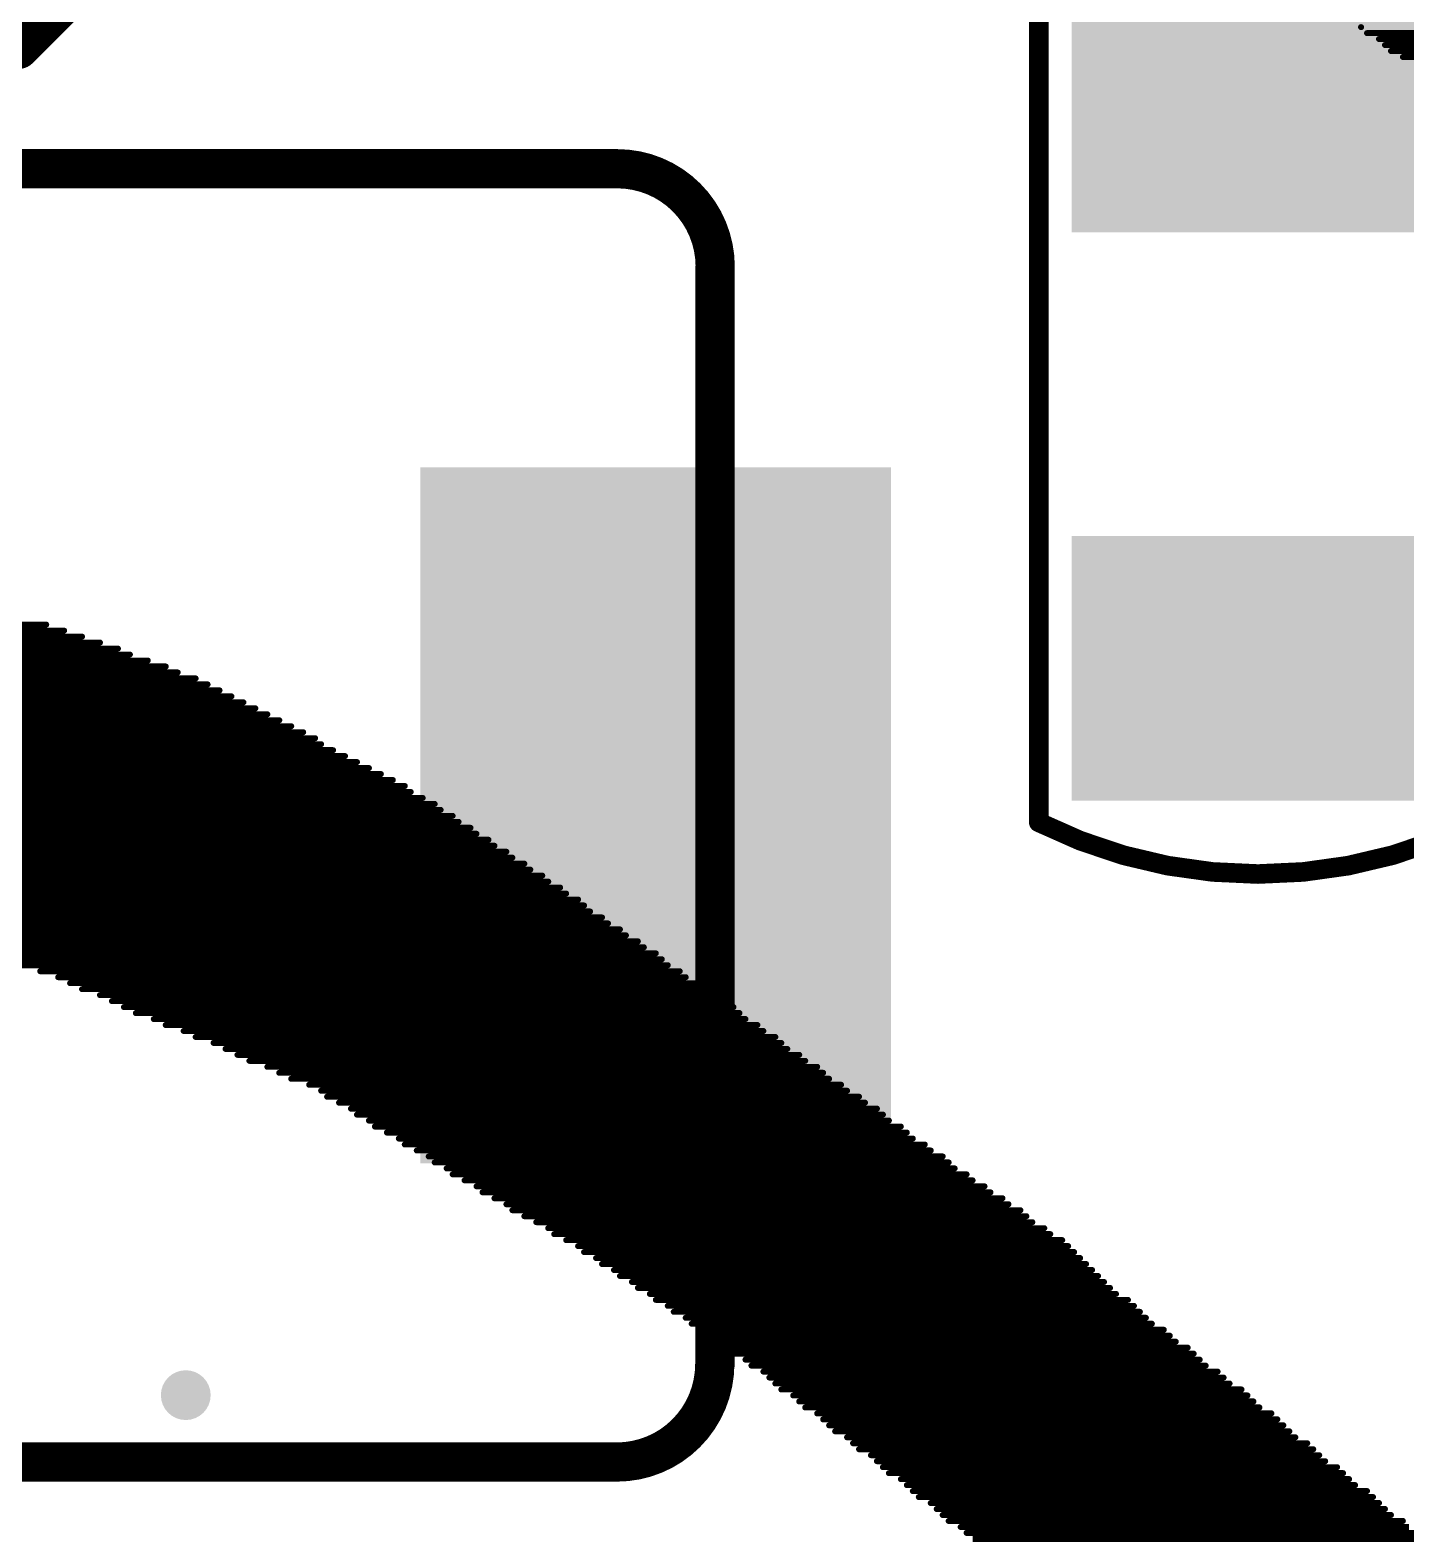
# Model space of a CAD drawing. Header units: millimetres. Extents: x -6 to 151, y -20 to 98.
# Drawn here: x 50.58 to 57.6, y 22.88 to 30.56 of the extents above; entities that cross this region are included whole.
import ezdxf

# ---------------------------------------------------------------- set-up
doc = ezdxf.new("R2010")
doc.units = ezdxf.units.MM
for name, color, linetype in [('BottomOverlay', 54, 'Continuous'), ('TopOverlay', 2, 'Continuous'), ('TopPaste', 8, 'Continuous'), ('TopSolder', 216, 'Continuous'), ('ViaHoleLayer', 16, 'Continuous')]:
    doc.layers.add(name, color=color, linetype=linetype)

# ---------------------------------------------------------------- blocks, each defined once
blk = doc.blocks.new('SO8_WITH_PAD_39')
at = {"layer": 'TopPaste'}
for points in [[(-3.475, 1.555), (-3.475, 2.255), (-1.925, 2.255), (-1.925, 1.555)], [(1.925, 1.555), (1.925, 2.255), (3.475, 2.255), (3.475, 1.555)], [(-1.3, -1.6), (-1.3, 1.6), (1.25, 1.6), (1.25, -1.6)], [(-3.475, 0.285), (-3.475, 0.985), (-1.925, 0.985), (-1.925, 0.285)], [(1.925, 0.285), (1.925, 0.985), (3.475, 0.985), (3.475, 0.285)], [(-3.475, -0.985), (-3.475, -0.285), (-1.925, -0.285), (-1.925, -0.985)], [(1.925, -0.985), (1.925, -0.285), (3.475, -0.285), (3.475, -0.985)], [(-3.475, -2.255), (-3.475, -1.555), (-1.925, -1.555), (-1.925, -2.255)], [(1.925, -2.255), (1.925, -1.555), (3.475, -1.555), (3.475, -2.255)]]:
    blk.add_hatch(color=8, dxfattribs=at).paths.add_polyline_path(points)
at = {"layer": 'TopSolder'}
for points in [[(-3.5004, 1.5296), (-3.5004, 2.2804), (-1.8996, 2.2804), (-1.8996, 1.5296)], [(1.8996, 1.5296), (1.8996, 2.2804), (3.5004, 2.2804), (3.5004, 1.5296)], [(-1.3254, -1.6254), (-1.3254, 1.6254), (1.2754, 1.6254), (1.2754, -1.6254)], [(-3.5004, 0.2596), (-3.5004, 1.0104), (-1.8996, 1.0104), (-1.8996, 0.2596)], [(1.8996, 0.2596), (1.8996, 1.0104), (3.5004, 1.0104), (3.5004, 0.2596)], [(-3.5004, -1.0104), (-3.5004, -0.2596), (-1.8996, -0.2596), (-1.8996, -1.0104)], [(1.8996, -1.0104), (1.8996, -0.2596), (3.5004, -0.2596), (3.5004, -1.0104)], [(-3.5004, -2.2804), (-3.5004, -1.5296), (-1.8996, -1.5296), (-1.8996, -2.2804)], [(1.8996, -2.2804), (1.8996, -1.5296), (3.5004, -1.5296), (3.5004, -2.2804)]]:
    blk.add_hatch(color=216, dxfattribs=at).paths.add_polyline_path(points)
at = {"layer": 'TopOverlay', "const_width": 0.2}
for points in [[(-0.294, 2.5), (-0.9, 1.894)], [(0.9, 2.5), (-0.294, 2.5)], [(0.9, 2.5), (0.9, -2.5)], [(-0.9, 1.894), (-0.9, -2.5)], [(0.9, -2.5), (-0.9, -2.5)]]:
    blk.add_lwpolyline(points, dxfattribs=at)
at = {"layer": 'TopOverlay', "const_width": 0.1}
for points in [[(-0.344, 2.5, 1), (-0.244, 2.5, 1)], [(-0.344, 2.5, 1), (-0.244, 2.5, 1)], [(0.85, 2.5, 1), (0.95, 2.5, 1)], [(0.85, 2.5, 1), (0.95, 2.5, 1)], [(-0.95, 1.894, 1), (-0.85, 1.894, 1)], [(-0.95, 1.894, 1), (-0.85, 1.894, 1)], [(-0.95, -2.5, 1), (-0.85, -2.5, 1)], [(-0.95, -2.5, 1), (-0.85, -2.5, 1)], [(0.85, -2.5, 1), (0.95, -2.5, 1)], [(0.85, -2.5, 1), (0.95, -2.5, 1)]]:
    blk.add_lwpolyline(points, format="xyb", close=True, dxfattribs=at)
blk = doc.blocks.new('CAP1206_110')
at = {"layer": 'TopPaste'}
for points in [[(-2.1, -0.925), (-2.1, 0.925), (-0.8, 0.925), (-0.8, -0.925)], [(0.8, -0.925), (0.8, 0.925), (2.1, 0.925), (2.1, -0.925)]]:
    blk.add_hatch(color=8, dxfattribs=at).paths.add_polyline_path(points)
at = {"layer": 'TopSolder'}
for points in [[(-2.1254, -0.9504), (-2.1254, 0.9504), (-0.7746, 0.9504), (-0.7746, -0.9504)], [(0.7746, -0.9504), (0.7746, 0.9504), (2.1254, 0.9504), (2.1254, -0.9504)]]:
    blk.add_hatch(color=216, dxfattribs=at).paths.add_polyline_path(points)
at = {"layer": 'TopOverlay', "const_width": 0.1}
for points in [[(-2.2352, -1.1176, -0.236068), (-2.2352, 1.1176)], [(2.2352, 1.1176, -0.236068), (2.2352, -1.1176)]]:
    blk.add_lwpolyline(points, format="xyb", dxfattribs=at)
for points in [[(-2.2352, 1.1176), (2.2352, 1.1176)], [(-2.2352, -1.1176), (2.2352, -1.1176)]]:
    blk.add_lwpolyline(points, dxfattribs=at)
at = {"layer": 'TopOverlay', "const_width": 0.05}
for points in [[(-2.2602, 1.1176, 1), (-2.2102, 1.1176, 1)], [(-2.2602, 1.1176, 1), (-2.2102, 1.1176, 1)], [(2.2102, 1.1176, 1), (2.2602, 1.1176, 1)], [(2.2102, 1.1176, 1), (2.2602, 1.1176, 1)], [(-2.2602, -1.1176, 1), (-2.2102, -1.1176, 1)], [(-2.2602, -1.1176, 1), (-2.2102, -1.1176, 1)], [(2.2102, -1.1176, 1), (2.2602, -1.1176, 1)], [(2.2102, -1.1176, 1), (2.2602, -1.1176, 1)]]:
    blk.add_lwpolyline(points, format="xyb", close=True, dxfattribs=at)
blk = doc.blocks.new('0650_____171')
at = {"layer": 'TopPaste'}
for points in [[(-1.8241, -1.7499), (-4.1741, -1.7499), (-4.1741, 1.7501), (-1.8241, 1.7501)], [(4.1741, -1.7501), (1.8241, -1.7501), (1.8241, 1.7499), (4.1741, 1.7499)]]:
    blk.add_hatch(color=8, dxfattribs=at).paths.add_polyline_path(points)
at = {"layer": 'TopSolder'}
for points in [[(-1.7987, -1.7753), (-4.1995, -1.7753), (-4.1995, 1.7755), (-1.7987, 1.7755)], [(4.1995, -1.7755), (1.7987, -1.7755), (1.7987, 1.7753), (4.1995, 1.7753)]]:
    blk.add_hatch(color=216, dxfattribs=at).paths.add_polyline_path(points)
at = {"layer": 'TopOverlay', "const_width": 0.2}
for points in [[(-3.299, 2.7997, -0.414212), (-2.799, 3.2997)], [(2.8029, 3.2987, -0.414212), (3.3029, 2.7987)], [(-2.799, -3.2985, -0.414214), (-3.299, -2.7985)], [(3.3007, -2.7985, -0.414212), (2.8007, -3.2985)]]:
    blk.add_lwpolyline(points, format="xyb", dxfattribs=at)
at = {"layer": 'TopOverlay', "const_width": 0.1}
for points in [[(-2.849, 3.2997, 1), (-2.749, 3.2997, 1)], [(-2.8471, 3.2987, 1), (-2.7471, 3.2987, 1)], [(2.7529, 3.2987, 1), (2.8529, 3.2987, 1)], [(2.7529, 3.2987, 1), (2.8529, 3.2987, 1)], [(-3.349, 2.8013, 1), (-3.249, 2.8013, 1)], [(-3.349, 2.7997, 1), (-3.249, 2.7997, 1)], [(3.252, 2.7969, 1), (3.352, 2.7969, 1)], [(3.2529, 2.7987, 1), (3.3529, 2.7987, 1)], [(-3.349, -2.7985, 1), (-3.249, -2.7985, 1)], [(-3.349, -2.7987, 1), (-3.249, -2.7987, 1)], [(3.2507, -2.7985, 1), (3.3507, -2.7985, 1)], [(3.252, -2.8031, 1), (3.352, -2.8031, 1)], [(-2.8492, -3.2985, 1), (-2.7492, -3.2985, 1)], [(-2.849, -3.2985, 1), (-2.749, -3.2985, 1)], [(2.7507, -3.2985, 1), (2.8507, -3.2985, 1)], [(2.7508, -3.2985, 1), (2.8508, -3.2985, 1)]]:
    blk.add_lwpolyline(points, format="xyb", close=True, dxfattribs=at)
at = {"layer": 'TopOverlay', "const_width": 0.2}
for points in [[(-2.7971, 3.2987), (2.8029, 3.2987)], [(-3.299, -2.7987), (-3.299, 2.8013)], [(3.302, -2.8031), (3.302, 2.7969)], [(-2.7992, -3.2985), (2.8008, -3.2985)]]:
    blk.add_lwpolyline(points, dxfattribs=at)

msp = doc.modelspace()

# ---------------------------------------------------------------- hatches: boundary and pattern name
at = {"layer": 'ViaHoleLayer'}
h = msp.add_hatch(color=16, dxfattribs=at)
edge = h.paths.add_edge_path()
edge.add_arc((51.3746, 23.5982), 0.127, 0, 360)

# ---------------------------------------------------------------- linework, layer by layer
at = {"layer": 'BottomOverlay', "const_width": 0.0152}
for points in [[(57.3608, 30.5765, 1), (57.3761, 30.5765, 1)], [(57.3913, 30.546, 1), (57.4065, 30.546, 1)], [(57.4523, 30.5156, 1), (57.4675, 30.5156, 1)], [(57.4827, 30.4851, 1), (57.498, 30.4851, 1)], [(57.5132, 30.4546, 1), (57.5285, 30.4546, 1)], [(57.5742, 30.4241, 1), (57.5894, 30.4241, 1)], [(50.6552, 27.5285, 1), (50.6705, 27.5285, 1)], [(50.7467, 27.498, 1), (50.7619, 27.498, 1)], [(50.8381, 27.4676, 1), (50.8533, 27.4676, 1)], [(50.9295, 27.4371, 1), (50.9448, 27.4371, 1)], [(51.021, 27.4066, 1), (51.0362, 27.4066, 1)], [(51.0819, 27.3761, 1), (51.0972, 27.3761, 1)], [(51.1734, 27.3456, 1), (51.1886, 27.3456, 1)], [(51.2648, 27.3152, 1), (51.2801, 27.3152, 1)], [(51.3258, 27.2847, 1), (51.341, 27.2847, 1)], [(51.4172, 27.2542, 1), (51.4325, 27.2542, 1)], [(51.4782, 27.2237, 1), (51.4934, 27.2237, 1)], [(51.5391, 27.1932, 1), (51.5544, 27.1932, 1)], [(51.6001, 27.1628, 1), (51.6153, 27.1628, 1)], [(51.6611, 27.1323, 1), (51.6763, 27.1323, 1)], [(51.722, 27.1018, 1), (51.7373, 27.1018, 1)], [(51.783, 27.0713, 1), (51.7982, 27.0713, 1)], [(51.8439, 27.0408, 1), (51.8592, 27.0408, 1)], [(51.9049, 27.0104, 1), (51.9201, 27.0104, 1)], [(51.9659, 26.9799, 1), (51.9811, 26.9799, 1)], [(52.0268, 26.9494, 1), (52.0421, 26.9494, 1)], [(52.0573, 26.9189, 1), (52.0725, 26.9189, 1)], [(52.1183, 26.8884, 1), (52.1335, 26.8884, 1)], [(52.1792, 26.858, 1), (52.1945, 26.858, 1)], [(52.2402, 26.8275, 1), (52.2554, 26.8275, 1)], [(52.3011, 26.797, 1), (52.3164, 26.797, 1)], [(52.3621, 26.7665, 1), (52.3773, 26.7665, 1)], [(52.4231, 26.736, 1), (52.4383, 26.736, 1)], [(52.484, 26.7056, 1), (52.4993, 26.7056, 1)], [(52.5145, 26.6751, 1), (52.5297, 26.6751, 1)], [(52.5755, 26.6446, 1), (52.5907, 26.6446, 1)], [(52.6364, 26.6141, 1), (52.6517, 26.6141, 1)], [(52.6669, 26.5836, 1), (52.6821, 26.5836, 1)], [(52.7279, 26.5532, 1), (52.7431, 26.5532, 1)], [(52.7583, 26.5227, 1), (52.7736, 26.5227, 1)], [(52.8193, 26.4922, 1), (52.8345, 26.4922, 1)], [(52.8498, 26.4617, 1), (52.865, 26.4617, 1)], [(52.9107, 26.4312, 1), (52.926, 26.4312, 1)], [(52.9412, 26.4008, 1), (52.9565, 26.4008, 1)], [(53.0022, 26.3703, 1), (53.0174, 26.3703, 1)], [(53.0327, 26.3398, 1), (53.0479, 26.3398, 1)], [(53.0936, 26.3093, 1), (53.1089, 26.3093, 1)], [(53.1241, 26.2788, 1), (53.1393, 26.2788, 1)], [(53.1851, 26.2484, 1), (53.2003, 26.2484, 1)], [(53.2155, 26.2179, 1), (53.2308, 26.2179, 1)], [(53.2765, 26.1874, 1), (53.2917, 26.1874, 1)], [(53.307, 26.1569, 1), (53.3222, 26.1569, 1)], [(53.3679, 26.1264, 1), (53.3832, 26.1264, 1)], [(53.3984, 26.096, 1), (53.4137, 26.096, 1)], [(53.4289, 26.0655, 1), (53.4441, 26.0655, 1)], [(53.4899, 26.035, 1), (53.5051, 26.035, 1)], [(53.5203, 26.0045, 1), (53.5356, 26.0045, 1)], [(53.5813, 25.974, 1), (53.5965, 25.974, 1)], [(53.6118, 25.9436, 1), (53.627, 25.9436, 1)], [(53.6727, 25.9131, 1), (53.688, 25.9131, 1)], [(53.7032, 25.8826, 1), (53.7185, 25.8826, 1)], [(53.7642, 25.8521, 1), (53.7794, 25.8521, 1)], [(53.7947, 25.8216, 1), (53.8099, 25.8216, 1)], [(50.6247, 25.7607, 1), (50.64, 25.7607, 1)], [(50.7162, 25.7302, 1), (50.7314, 25.7302, 1)], [(53.8251, 25.7912, 1), (53.8404, 25.7912, 1)], [(53.8861, 25.7607, 1), (53.9013, 25.7607, 1)], [(53.9166, 25.7302, 1), (53.9318, 25.7302, 1)], [(50.7771, 25.6997, 1), (50.7924, 25.6997, 1)], [(50.8381, 25.6692, 1), (50.8533, 25.6692, 1)], [(53.9775, 25.6997, 1), (53.9928, 25.6997, 1)], [(54.008, 25.6692, 1), (54.0233, 25.6692, 1)], [(50.9295, 25.6388, 1), (50.9448, 25.6388, 1)], [(50.9905, 25.6083, 1), (51.0057, 25.6083, 1)], [(51.0515, 25.5778, 1), (51.0667, 25.5778, 1)], [(54.069, 25.6388, 1), (54.0842, 25.6388, 1)], [(54.0995, 25.6083, 1), (54.1147, 25.6083, 1)], [(54.1604, 25.5778, 1), (54.1757, 25.5778, 1)], [(51.1124, 25.5473, 1), (51.1277, 25.5473, 1)], [(51.2039, 25.5168, 1), (51.2191, 25.5168, 1)], [(51.2648, 25.4864, 1), (51.2801, 25.4864, 1)], [(54.1909, 25.5473, 1), (54.2061, 25.5473, 1)], [(54.2214, 25.5168, 1), (54.2366, 25.5168, 1)], [(54.2823, 25.4864, 1), (54.2976, 25.4864, 1)], [(51.3563, 25.4559, 1), (51.3715, 25.4559, 1)], [(51.4172, 25.4254, 1), (51.4325, 25.4254, 1)], [(54.3128, 25.4559, 1), (54.3281, 25.4559, 1)], [(54.3738, 25.4254, 1), (54.389, 25.4254, 1)], [(51.5087, 25.3949, 1), (51.5239, 25.3949, 1)], [(51.5696, 25.3644, 1), (51.5849, 25.3644, 1)], [(51.6306, 25.334, 1), (51.6458, 25.334, 1)], [(54.4043, 25.3949, 1), (54.4195, 25.3949, 1)], [(54.4347, 25.3644, 1), (54.45, 25.3644, 1)], [(54.4957, 25.334, 1), (54.5109, 25.334, 1)], [(51.6915, 25.3035, 1), (51.7068, 25.3035, 1)], [(51.783, 25.273, 1), (51.7982, 25.273, 1)], [(54.5262, 25.3035, 1), (54.5414, 25.3035, 1)], [(54.5871, 25.273, 1), (54.6024, 25.273, 1)], [(51.8439, 25.2425, 1), (51.8592, 25.2425, 1)], [(51.9049, 25.212, 1), (51.9201, 25.212, 1)], [(51.9963, 25.1816, 1), (52.0116, 25.1816, 1)], [(54.6176, 25.2425, 1), (54.6329, 25.2425, 1)], [(54.6481, 25.212, 1), (54.6633, 25.212, 1)], [(54.7091, 25.1816, 1), (54.7243, 25.1816, 1)], [(52.0573, 25.1511, 1), (52.0725, 25.1511, 1)], [(52.0878, 25.1206, 1), (52.103, 25.1206, 1)], [(54.7395, 25.1511, 1), (54.7548, 25.1511, 1)], [(54.8005, 25.1206, 1), (54.8157, 25.1206, 1)], [(52.1487, 25.0901, 1), (52.164, 25.0901, 1)], [(52.2097, 25.0596, 1), (52.2249, 25.0596, 1)], [(52.2402, 25.0292, 1), (52.2554, 25.0292, 1)], [(54.831, 25.0901, 1), (54.8462, 25.0901, 1)], [(54.8919, 25.0596, 1), (54.9072, 25.0596, 1)], [(54.9224, 25.0292, 1), (54.9377, 25.0292, 1)], [(52.3011, 24.9987, 1), (52.3164, 24.9987, 1)], [(52.3316, 24.9682, 1), (52.3469, 24.9682, 1)], [(54.9529, 24.9987, 1), (54.9681, 24.9987, 1)], [(55.0139, 24.9682, 1), (55.0291, 24.9682, 1)], [(52.3926, 24.9377, 1), (52.4078, 24.9377, 1)], [(52.4535, 24.9072, 1), (52.4688, 24.9072, 1)], [(52.484, 24.8768, 1), (52.4993, 24.8768, 1)], [(55.0443, 24.9377, 1), (55.0596, 24.9377, 1)], [(55.0748, 24.9072, 1), (55.0901, 24.9072, 1)], [(55.1358, 24.8768, 1), (55.151, 24.8768, 1)], [(52.545, 24.8463, 1), (52.5602, 24.8463, 1)], [(52.6059, 24.8158, 1), (52.6212, 24.8158, 1)], [(55.1663, 24.8463, 1), (55.1815, 24.8463, 1)], [(55.2272, 24.8158, 1), (55.2425, 24.8158, 1)], [(52.6364, 24.7853, 1), (52.6517, 24.7853, 1)], [(52.6974, 24.7548, 1), (52.7126, 24.7548, 1)], [(52.7279, 24.7244, 1), (52.7431, 24.7244, 1)], [(55.2577, 24.7853, 1), (55.2729, 24.7853, 1)], [(55.2882, 24.7548, 1), (55.3034, 24.7548, 1)], [(55.3491, 24.7244, 1), (55.3644, 24.7244, 1)], [(52.7888, 24.6939, 1), (52.8041, 24.6939, 1)], [(52.8498, 24.6634, 1), (52.865, 24.6634, 1)], [(55.3796, 24.6939, 1), (55.3949, 24.6939, 1)], [(55.4406, 24.6634, 1), (55.4558, 24.6634, 1)], [(52.8803, 24.6329, 1), (52.8955, 24.6329, 1)], [(52.9412, 24.6024, 1), (52.9565, 24.6024, 1)], [(53.0022, 24.572, 1), (53.0174, 24.572, 1)], [(55.4711, 24.6329, 1), (55.4863, 24.6329, 1)], [(55.532, 24.6024, 1), (55.5473, 24.6024, 1)], [(55.5625, 24.572, 1), (55.5777, 24.572, 1)], [(53.0327, 24.5415, 1), (53.0479, 24.5415, 1)], [(53.0936, 24.511, 1), (53.1089, 24.511, 1)], [(55.6235, 24.5415, 1), (55.6387, 24.5415, 1)], [(55.6539, 24.511, 1), (55.6692, 24.511, 1)], [(53.1546, 24.4805, 1), (53.1698, 24.4805, 1)], [(53.2155, 24.45, 1), (53.2308, 24.45, 1)], [(53.246, 24.4196, 1), (53.2613, 24.4196, 1)], [(55.6844, 24.4805, 1), (55.6997, 24.4805, 1)], [(55.7454, 24.45, 1), (55.7606, 24.45, 1)], [(55.7759, 24.4196, 1), (55.7911, 24.4196, 1)], [(53.307, 24.3891, 1), (53.3222, 24.3891, 1)], [(53.3679, 24.3586, 1), (53.3832, 24.3586, 1)], [(55.8368, 24.3891, 1), (55.8521, 24.3891, 1)], [(55.8673, 24.3586, 1), (55.8825, 24.3586, 1)], [(53.3984, 24.3281, 1), (53.4137, 24.3281, 1)], [(53.4594, 24.2976, 1), (53.4746, 24.2976, 1)], [(53.4899, 24.2672, 1), (53.5051, 24.2672, 1)], [(55.8978, 24.3281, 1), (55.913, 24.3281, 1)], [(55.9283, 24.2976, 1), (55.9435, 24.2976, 1)], [(55.9587, 24.2672, 1), (55.974, 24.2672, 1)], [(53.5508, 24.2367, 1), (53.5661, 24.2367, 1)], [(53.5813, 24.2062, 1), (53.5965, 24.2062, 1)], [(55.9892, 24.2367, 1), (56.0045, 24.2367, 1)], [(56.0197, 24.2062, 1), (56.0349, 24.2062, 1)], [(53.6423, 24.1757, 1), (53.6575, 24.1757, 1)], [(53.6727, 24.1452, 1), (53.688, 24.1452, 1)], [(53.7337, 24.1148, 1), (53.7489, 24.1148, 1)], [(56.0502, 24.1757, 1), (56.0654, 24.1757, 1)], [(56.0807, 24.1452, 1), (56.0959, 24.1452, 1)], [(56.1111, 24.1148, 1), (56.1264, 24.1148, 1)], [(53.7642, 24.0843, 1), (53.7794, 24.0843, 1)], [(53.8251, 24.0538, 1), (53.8404, 24.0538, 1)], [(56.1721, 24.0843, 1), (56.1873, 24.0843, 1)], [(56.2026, 24.0538, 1), (56.2178, 24.0538, 1)], [(53.8556, 24.0233, 1), (53.8709, 24.0233, 1)], [(53.9166, 23.9928, 1), (53.9318, 23.9928, 1)], [(53.9471, 23.9624, 1), (53.9623, 23.9624, 1)], [(56.2331, 24.0233, 1), (56.2483, 24.0233, 1)], [(56.2635, 23.9928, 1), (56.2788, 23.9928, 1)], [(56.294, 23.9624, 1), (56.3093, 23.9624, 1)], [(54.008, 23.9319, 1), (54.0233, 23.9319, 1)], [(54.0385, 23.9014, 1), (54.0537, 23.9014, 1)], [(56.355, 23.9319, 1), (56.3702, 23.9319, 1)], [(56.3855, 23.9014, 1), (56.4007, 23.9014, 1)], [(54.069, 23.8709, 1), (54.0842, 23.8709, 1)], [(54.1299, 23.8404, 1), (54.1452, 23.8404, 1)], [(54.1604, 23.81, 1), (54.1757, 23.81, 1)], [(56.4159, 23.8709, 1), (56.4312, 23.8709, 1)], [(56.4769, 23.8404, 1), (56.4921, 23.8404, 1)], [(56.5074, 23.81, 1), (56.5226, 23.81, 1)], [(54.2214, 23.7795, 1), (54.2366, 23.7795, 1)], [(54.2519, 23.749, 1), (54.2671, 23.749, 1)], [(56.5379, 23.7795, 1), (56.5531, 23.7795, 1)], [(56.5683, 23.749, 1), (56.5836, 23.749, 1)], [(54.3128, 23.7185, 1), (54.3281, 23.7185, 1)], [(54.3433, 23.688, 1), (54.3585, 23.688, 1)], [(54.3738, 23.6576, 1), (54.389, 23.6576, 1)], [(56.6293, 23.7185, 1), (56.6445, 23.7185, 1)], [(56.6598, 23.688, 1), (56.675, 23.688, 1)], [(56.6903, 23.6576, 1), (56.7055, 23.6576, 1)], [(54.4043, 23.6271, 1), (54.4195, 23.6271, 1)], [(54.4652, 23.5966, 1), (54.4805, 23.5966, 1)], [(54.4957, 23.5661, 1), (54.5109, 23.5661, 1)], [(56.7512, 23.6271, 1), (56.7665, 23.6271, 1)], [(56.7817, 23.5966, 1), (56.7969, 23.5966, 1)], [(56.8122, 23.5661, 1), (56.8274, 23.5661, 1)], [(54.5262, 23.5356, 1), (54.5414, 23.5356, 1)], [(54.5871, 23.5052, 1), (54.6024, 23.5052, 1)], [(56.8427, 23.5356, 1), (56.8579, 23.5356, 1)], [(56.9036, 23.5052, 1), (56.9189, 23.5052, 1)], [(54.6176, 23.4747, 1), (54.6329, 23.4747, 1)], [(54.6481, 23.4442, 1), (54.6633, 23.4442, 1)], [(54.6786, 23.4137, 1), (54.6938, 23.4137, 1)], [(56.9341, 23.4747, 1), (56.9493, 23.4747, 1)], [(56.9646, 23.4442, 1), (56.9798, 23.4442, 1)], [(56.9951, 23.4137, 1), (57.0103, 23.4137, 1)], [(54.7395, 23.3832, 1), (54.7548, 23.3832, 1)], [(54.77, 23.3528, 1), (54.7853, 23.3528, 1)], [(57.0255, 23.3832, 1), (57.0408, 23.3832, 1)], [(57.0865, 23.3528, 1), (57.1017, 23.3528, 1)], [(54.8005, 23.3223, 1), (54.8157, 23.3223, 1)], [(54.8615, 23.2918, 1), (54.8767, 23.2918, 1)], [(54.8919, 23.2613, 1), (54.9072, 23.2613, 1)], [(57.117, 23.3223, 1), (57.1322, 23.3223, 1)], [(57.1475, 23.2918, 1), (57.1627, 23.2918, 1)], [(57.1779, 23.2613, 1), (57.1932, 23.2613, 1)], [(54.9224, 23.2308, 1), (54.9377, 23.2308, 1)], [(54.9529, 23.2004, 1), (54.9681, 23.2004, 1)], [(57.2389, 23.2308, 1), (57.2541, 23.2308, 1)], [(57.2694, 23.2004, 1), (57.2846, 23.2004, 1)], [(55.0139, 23.1699, 1), (55.0291, 23.1699, 1)], [(55.0443, 23.1394, 1), (55.0596, 23.1394, 1)], [(55.0748, 23.1089, 1), (55.0901, 23.1089, 1)], [(57.2999, 23.1699, 1), (57.3151, 23.1699, 1)], [(57.3303, 23.1394, 1), (57.3456, 23.1394, 1)], [(57.3913, 23.1089, 1), (57.4065, 23.1089, 1)], [(55.1053, 23.0784, 1), (55.1205, 23.0784, 1)], [(55.1663, 23.048, 1), (55.1815, 23.048, 1)], [(57.4218, 23.0784, 1), (57.437, 23.0784, 1)], [(57.4523, 23.048, 1), (57.4675, 23.048, 1)], [(55.1967, 23.0175, 1), (55.212, 23.0175, 1)], [(55.2272, 22.987, 1), (55.2425, 22.987, 1)], [(55.2577, 22.9565, 1), (55.2729, 22.9565, 1)], [(57.4827, 23.0175, 1), (57.498, 23.0175, 1)], [(57.5132, 22.987, 1), (57.5285, 22.987, 1)], [(57.5742, 22.9565, 1), (57.5894, 22.9565, 1)], [(55.3187, 22.926, 1), (55.3339, 22.926, 1)], [(55.3491, 22.8956, 1), (55.3644, 22.8956, 1)]]:
    msp.add_lwpolyline(points, format="xyb", close=True, dxfattribs=at)
at = {"layer": 'BottomOverlay', "const_width": 0.0305}
for points in [[(57.3989, 30.546), (59.1668, 30.546)], [(57.4599, 30.5156), (59.1972, 30.5156)], [(57.4904, 30.4851), (59.2277, 30.4851)], [(57.5208, 30.4546), (59.2582, 30.4546)], [(57.5818, 30.4241), (59.2887, 30.4241)], [(48.3464, 27.5285), (50.6628, 27.5285)], [(48.3464, 27.498), (50.7543, 27.498)], [(48.3768, 27.4676), (50.8457, 27.4676)], [(48.3768, 27.4371), (50.9372, 27.4371)], [(48.3768, 27.4066), (51.0286, 27.4066)], [(48.3768, 27.3761), (51.0896, 27.3761)], [(48.3768, 27.3456), (51.181, 27.3456)], [(48.3768, 27.3152), (51.2724, 27.3152)], [(48.4073, 27.2847), (51.3334, 27.2847)], [(48.4073, 27.2542), (51.4248, 27.2542)], [(48.4073, 27.2237), (51.4858, 27.2237)], [(48.4073, 27.1932), (51.5468, 27.1932)], [(46.67, 27.1018), (51.7296, 27.1018)], [(46.7309, 27.1323), (51.6687, 27.1323)], [(46.7919, 27.1628), (51.6077, 27.1628)], [(46.548, 27.0408), (51.8516, 27.0408)], [(46.609, 27.0713), (51.7906, 27.0713)], [(46.4261, 26.9799), (51.9735, 26.9799)], [(46.4871, 27.0104), (51.9125, 27.0104)], [(48.1635, 26.9494), (52.0344, 26.9494)], [(48.194, 26.9189), (52.0649, 26.9189)], [(48.2854, 26.8884), (52.1259, 26.8884)], [(48.2549, 26.797), (52.3088, 26.797)], [(48.2854, 26.858), (52.1868, 26.858)], [(48.2854, 26.8275), (52.2478, 26.8275)], [(48.2549, 26.7665), (52.3697, 26.7665)], [(48.2549, 26.736), (52.4307, 26.736)], [(45.7556, 26.6446), (52.5831, 26.6446)], [(48.2549, 26.7056), (52.4916, 26.7056)], [(48.2549, 26.6751), (52.5221, 26.6751)], [(45.6336, 26.5836), (52.6745, 26.5836)], [(45.6946, 26.6141), (52.644, 26.6141)], [(45.4508, 26.4922), (52.8269, 26.4922)], [(45.5117, 26.5227), (52.766, 26.5227)], [(45.5727, 26.5532), (52.7355, 26.5532)], [(44.9936, 26.4312), (52.9184, 26.4312)], [(45.3898, 26.4617), (52.8574, 26.4617)], [(44.9936, 26.4008), (52.9488, 26.4008)], [(44.9936, 26.3703), (53.0098, 26.3703)], [(44.9936, 26.3398), (53.0403, 26.3398)], [(44.9021, 26.2788), (53.1317, 26.2788)], [(44.9936, 26.3093), (53.1012, 26.3093)], [(44.7802, 26.1874), (53.2841, 26.1874)], [(44.8412, 26.2179), (53.2232, 26.2179)], [(44.9021, 26.2484), (53.1927, 26.2484)], [(44.6583, 26.1264), (53.3756, 26.1264)], [(44.7192, 26.1569), (53.3146, 26.1569)], [(49.1998, 26.096), (53.406, 26.096)], [(49.2303, 26.0655), (53.4365, 26.0655)], [(49.2303, 26.035), (53.4975, 26.035)], [(49.9008, 26.0045), (53.528, 26.0045)], [(49.9923, 25.974), (53.5889, 25.974)], [(50.0837, 25.9436), (53.6194, 25.9436)], [(50.1447, 25.9131), (53.6804, 25.9131)], [(50.2056, 25.8826), (53.7108, 25.8826)], [(50.2971, 25.8521), (53.7718, 25.8521)], [(50.3885, 25.8216), (53.8023, 25.8216)], [(50.48, 25.7912), (53.8328, 25.7912)], [(50.6324, 25.7607), (53.8937, 25.7607)], [(50.7238, 25.7302), (53.9242, 25.7302)], [(50.7848, 25.6997), (53.9852, 25.6997)], [(50.8457, 25.6692), (54.0156, 25.6692)], [(50.9372, 25.6388), (54.0766, 25.6388)], [(50.9981, 25.6083), (54.1071, 25.6083)], [(51.0591, 25.5778), (54.168, 25.5778)], [(51.12, 25.5473), (54.1985, 25.5473)], [(51.2115, 25.5168), (54.229, 25.5168)], [(51.2724, 25.4864), (54.29, 25.4864)], [(51.3639, 25.4559), (54.3204, 25.4559)], [(51.4248, 25.4254), (54.3814, 25.4254)], [(51.5163, 25.3949), (54.4119, 25.3949)], [(51.5772, 25.3644), (54.4424, 25.3644)], [(51.6382, 25.334), (54.5033, 25.334)], [(51.6992, 25.3035), (54.5338, 25.3035)], [(51.7906, 25.273), (54.5948, 25.273)], [(51.8516, 25.2425), (54.6252, 25.2425)], [(51.9125, 25.212), (54.6557, 25.212)], [(52.004, 25.1816), (54.7167, 25.1816)], [(52.0649, 25.1511), (54.7472, 25.1511)], [(52.0954, 25.1206), (54.8081, 25.1206)], [(52.1564, 25.0901), (54.8386, 25.0901)], [(52.2173, 25.0596), (54.8996, 25.0596)], [(52.2478, 25.0292), (54.93, 25.0292)], [(52.3088, 24.9987), (54.9605, 24.9987)], [(52.3392, 24.9682), (55.0215, 24.9682)], [(52.4002, 24.9377), (55.052, 24.9377)], [(52.4612, 24.9072), (55.0824, 24.9072)], [(52.4916, 24.8768), (55.1434, 24.8768)], [(52.5526, 24.8463), (55.1739, 24.8463)], [(52.6136, 24.8158), (55.2348, 24.8158)], [(52.644, 24.7853), (55.2653, 24.7853)], [(52.705, 24.7548), (55.2958, 24.7548)], [(52.7355, 24.7244), (55.3568, 24.7244)], [(52.7964, 24.6939), (55.3872, 24.6939)], [(52.8574, 24.6634), (55.4482, 24.6634)], [(52.8879, 24.6329), (55.4787, 24.6329)], [(52.9488, 24.6024), (55.5396, 24.6024)], [(53.0098, 24.572), (55.5701, 24.572)], [(53.0403, 24.5415), (55.6311, 24.5415)], [(53.1012, 24.511), (55.6616, 24.511)], [(53.1622, 24.4805), (55.692, 24.4805)], [(53.2232, 24.45), (55.753, 24.45)], [(53.2536, 24.4196), (55.7835, 24.4196)], [(53.3146, 24.3891), (55.8444, 24.3891)], [(53.3756, 24.3586), (55.8749, 24.3586)], [(53.406, 24.3281), (55.9054, 24.3281)], [(53.467, 24.2976), (55.9359, 24.2976)], [(53.4975, 24.2672), (55.9664, 24.2672)], [(53.5584, 24.2367), (55.9968, 24.2367)], [(53.5889, 24.2062), (56.0273, 24.2062)], [(53.6499, 24.1757), (56.0578, 24.1757)], [(53.6804, 24.1452), (56.0883, 24.1452)], [(53.7413, 24.1148), (56.1188, 24.1148)], [(53.7718, 24.0843), (56.1797, 24.0843)], [(53.8328, 24.0538), (56.2102, 24.0538)], [(53.8632, 24.0233), (56.2407, 24.0233)], [(53.9242, 23.9928), (56.2712, 23.9928)], [(53.9547, 23.9624), (56.3016, 23.9624)], [(54.0156, 23.9319), (56.3626, 23.9319)], [(54.0461, 23.9014), (56.3931, 23.9014)], [(54.0766, 23.8709), (56.4236, 23.8709)], [(54.1376, 23.8404), (56.4845, 23.8404)], [(54.168, 23.81), (56.515, 23.81)], [(54.229, 23.7795), (56.5455, 23.7795)], [(54.2595, 23.749), (56.576, 23.749)], [(54.3204, 23.7185), (56.6369, 23.7185)], [(54.3509, 23.688), (56.6674, 23.688)], [(54.3814, 23.6576), (56.6979, 23.6576)], [(54.4119, 23.6271), (56.7588, 23.6271)], [(54.4728, 23.5966), (56.7893, 23.5966)], [(54.5033, 23.5661), (56.8198, 23.5661)], [(54.5338, 23.5356), (56.8503, 23.5356)], [(54.5948, 23.5052), (56.9112, 23.5052)], [(54.6252, 23.4747), (56.9417, 23.4747)], [(54.6557, 23.4442), (56.9722, 23.4442)], [(54.6862, 23.4137), (57.0027, 23.4137)], [(54.7472, 23.3832), (57.0332, 23.3832)], [(54.7776, 23.3528), (57.0941, 23.3528)], [(54.8081, 23.3223), (57.1246, 23.3223)], [(54.8691, 23.2918), (57.1551, 23.2918)], [(54.8996, 23.2613), (57.1856, 23.2613)], [(54.93, 23.2308), (57.2465, 23.2308)], [(54.9605, 23.2004), (57.277, 23.2004)], [(55.0215, 23.1699), (57.3075, 23.1699)], [(55.052, 23.1394), (57.338, 23.1394)], [(55.0824, 23.1089), (57.3989, 23.1089)], [(55.1129, 23.0784), (57.4294, 23.0784)], [(55.1739, 23.048), (57.4599, 23.048)], [(55.2044, 23.0175), (57.4904, 23.0175)], [(55.2348, 22.987), (57.5208, 22.987)], [(55.2653, 22.9565), (57.5818, 22.9565)], [(55.3263, 22.926), (57.6123, 22.926)], [(55.3568, 22.8956), (57.6428, 22.8956)], [(55.3872, 22.8651), (57.6732, 22.8651)]]:
    msp.add_lwpolyline(points, dxfattribs=at)

# ---------------------------------------------------------------- block references
for name, p, rotation in [('SO8_WITH_PAD_39', (50.2283, 32.9631), 180), ('CAP1206_110', (56.8425, 28.7554), 90)]:
    msp.add_blockref(name, p, dxfattribs=dict(rotation=rotation))
msp.add_blockref('0650_____171', (50.7718, 26.5555))

doc.saveas('drawing.dxf')
